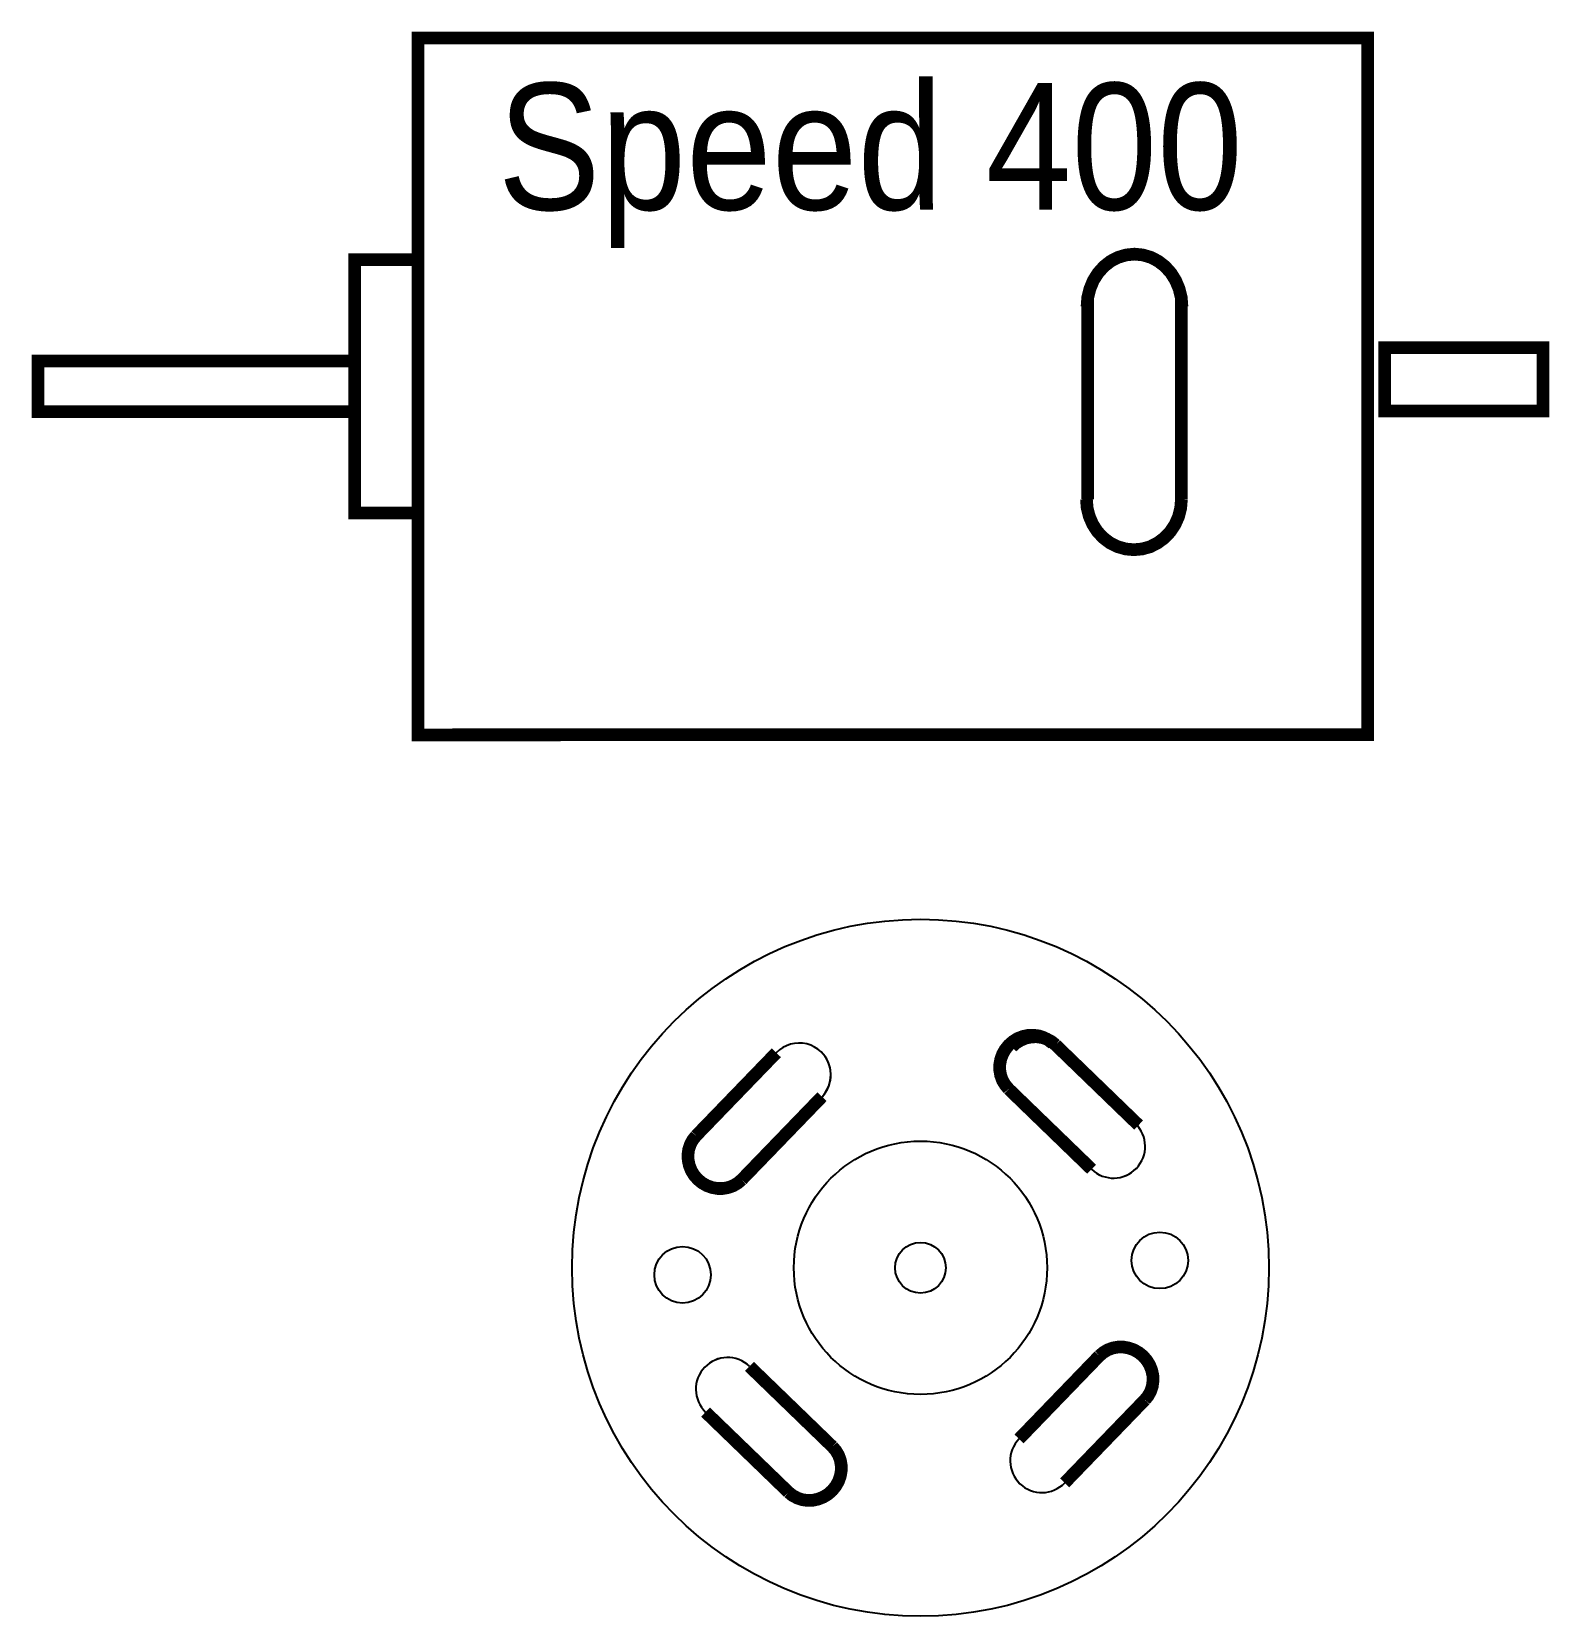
# Model space of a CAD drawing. Extents: x -250.09 to -247.69, y -860.73 to -858.23.
import ezdxf
from ezdxf.enums import TextEntityAlignment as Align

# ---------------------------------------------------------------- set-up
doc = ezdxf.new("R2010")
doc.units = 0
doc.layers.get('0').update_dxf_attribs({"linetype": 'CONTINUOUS'})

msp = doc.modelspace()

# ---------------------------------------------------------------- linework, layer by layer
at = {"color": 7, "linetype": 'CONTINUOUS', "const_width": 0.02}
for points in [[(-249.4764, -859.3362), (-249.4764, -858.2366), (-247.9771, -858.2366), (-247.9771, -859.3361), (-249.4764, -859.3362)], [(-249.4764, -858.2366), (-249.4764, -858.5865)], [(-249.4764, -858.5865), (-249.4764, -858.9863), (-249.5764, -858.9863), (-249.5764, -858.5865), (-249.4764, -858.5865)], [(-249.5764, -858.5865), (-249.5764, -858.7464)], [(-248.2703, -858.6609), (-248.2714, -858.6464), (-248.2748, -858.6324), (-248.2803, -858.6193), (-248.2878, -858.6073), (-248.2971, -858.597), (-248.3078, -858.5887), (-248.3196, -858.5826), (-248.3323, -858.5789), (-248.3453, -858.5776), (-248.3583, -858.5789), (-248.3709, -858.5826), (-248.3828, -858.5887), (-248.3934, -858.597), (-248.4027, -858.6074), (-248.4102, -858.6192), (-248.4157, -858.6325), (-248.4191, -858.6464), (-248.4202, -858.6609), (-248.4202, -858.6609)], [(-248.2703, -858.6609), (-248.2714, -858.6464), (-248.2748, -858.6324), (-248.2803, -858.6193), (-248.2878, -858.6073), (-248.2971, -858.597), (-248.3078, -858.5887), (-248.3196, -858.5826), (-248.3323, -858.5789), (-248.3453, -858.5776), (-248.3453, -858.5776)], [(-248.4191, -858.6464), (-248.4191, -858.9643)], [(-248.2714, -858.6464), (-248.2714, -858.9643)], [(-247.9503, -858.7253), (-247.9503, -858.8252), (-247.7004, -858.8251), (-247.7004, -858.7251), (-247.9503, -858.7253)], [(-249.5764, -858.7464), (-249.5764, -858.8264), (-250.0762, -858.8264), (-250.0762, -858.7464), (-249.5764, -858.7464)], [(-248.4211, -858.9643), (-248.42, -858.9782), (-248.4166, -858.9916), (-248.4111, -859.0042), (-248.4036, -859.0157), (-248.3944, -859.0254), (-248.3837, -859.0335), (-248.3718, -859.0393), (-248.3592, -859.0429), (-248.3462, -859.0441)], [(-248.4211, -858.9643), (-248.42, -858.9782), (-248.4166, -858.9916), (-248.4111, -859.0042), (-248.4036, -859.0157), (-248.3944, -859.0254), (-248.3837, -859.0335), (-248.3718, -859.0393), (-248.3592, -859.0429), (-248.3462, -859.0441), (-248.3332, -859.0429), (-248.3205, -859.0394), (-248.3087, -859.0334), (-248.298, -859.0254), (-248.2887, -859.0156), (-248.2812, -859.0042), (-248.2757, -858.9917), (-248.2723, -858.9782), (-248.2712, -858.9644), (-248.2712, -858.9644)], [(-248.4746, -859.823), (-248.4811, -859.8178), (-248.4885, -859.8139), (-248.4965, -859.8113), (-248.5049, -859.8102), (-248.5135, -859.8105), (-248.5218, -859.8123), (-248.5299, -859.8155), (-248.5372, -859.8201), (-248.5438, -859.8259), (-248.5493, -859.8327), (-248.5536, -859.8402), (-248.5565, -859.8484), (-248.558, -859.8568), (-248.558, -859.8653), (-248.5565, -859.8737), (-248.5536, -859.8816), (-248.5493, -859.8887), (-248.5439, -859.8951), (-248.5439, -859.8951)], [(-248.4697, -859.8256), (-248.4762, -859.8203), (-248.4836, -859.8163), (-248.4916, -859.8138), (-248.5, -859.8126), (-248.5085, -859.813), (-248.5169, -859.8148), (-248.5249, -859.8181), (-248.5323, -859.8226), (-248.5388, -859.8284)], [(-248.9107, -859.8379), (-249.0373, -859.9688)], [(-248.3388, -859.9521), (-248.4697, -859.8256)], [(-248.8386, -859.9072), (-248.9652, -860.0381)], [(-248.413, -860.0217), (-248.5439, -859.8951)], [(-249.0373, -859.9688), (-249.0425, -859.9753), (-249.0465, -859.9827), (-249.0491, -859.9907), (-249.0502, -859.9991), (-249.0498, -860.0075), (-249.048, -860.016), (-249.0448, -860.024), (-249.0402, -860.0314), (-249.0344, -860.0379)], [(-249.0373, -859.9688), (-249.0425, -859.9753), (-249.0465, -859.9827), (-249.0491, -859.9907), (-249.0502, -859.9991), (-249.0498, -860.0075), (-249.048, -860.016), (-249.0448, -860.024), (-249.0402, -860.0314), (-249.0344, -860.0379), (-249.0277, -860.0434), (-249.0201, -860.0477), (-249.012, -860.0506), (-249.0035, -860.0521), (-248.995, -860.0521), (-248.9866, -860.0506), (-248.9788, -860.0478), (-248.9715, -860.0435), (-248.9652, -860.0381), (-248.9652, -860.0381)], [(-248.5275, -860.4473), (-248.401, -860.3164)], [(-248.3289, -860.3857), (-248.3236, -860.3792), (-248.3197, -860.3718), (-248.3171, -860.3638), (-248.316, -860.3554), (-248.3163, -860.3469), (-248.3182, -860.3385), (-248.3214, -860.3305), (-248.326, -860.3231), (-248.3317, -860.3165), (-248.3385, -860.3111), (-248.346, -860.3068), (-248.3542, -860.3039), (-248.3626, -860.3023), (-248.3712, -860.3023), (-248.3795, -860.3038), (-248.3874, -860.3067), (-248.3946, -860.311), (-248.401, -860.3164), (-248.401, -860.3164)], [(-248.9531, -860.3328), (-248.8223, -860.4593)], [(-248.3289, -860.3857), (-248.3236, -860.3792), (-248.3197, -860.3718), (-248.3171, -860.3638), (-248.316, -860.3554), (-248.3163, -860.3469), (-248.3182, -860.3385), (-248.3214, -860.3305), (-248.326, -860.3231), (-248.3317, -860.3165)], [(-248.4555, -860.5166), (-248.3289, -860.3857)], [(-249.0224, -860.4049), (-248.8915, -860.5314)], [(-248.8915, -860.5314), (-248.885, -860.5366), (-248.8776, -860.5405), (-248.8696, -860.5432), (-248.8612, -860.5444), (-248.8527, -860.544), (-248.8444, -860.5422), (-248.8363, -860.5389), (-248.8289, -860.5344), (-248.8224, -860.5286), (-248.8169, -860.5218), (-248.8126, -860.5143), (-248.8097, -860.5061), (-248.8082, -860.4976), (-248.8082, -860.4891), (-248.8096, -860.4808), (-248.8125, -860.4729), (-248.8168, -860.4657), (-248.8223, -860.4593), (-248.8223, -860.4593)], [(-248.8915, -860.5314), (-248.885, -860.5366), (-248.8776, -860.5405), (-248.8696, -860.5432), (-248.8612, -860.5444), (-248.8527, -860.544), (-248.8444, -860.5422), (-248.8363, -860.5389), (-248.8289, -860.5344), (-248.8224, -860.5286)]]:
    msp.add_lwpolyline(points, dxfattribs=at)
at = {"color": 7, "linetype": 'CONTINUOUS'}
for centre, radius in [((-248.6831, -860.1772), 0.55), ((-248.6831, -860.1772), 0.1999), ((-248.3052, -860.1655), 0.0446), ((-249.0586, -860.1882), 0.0446), ((-248.6831, -860.1772), 0.04)]:
    msp.add_circle(centre, radius, dxfattribs=at)
for centre, start, end in [((-248.8746, -859.8726), -43.849, 136.1631), ((-248.8746, -859.8726), -43.849, 46.1747), ((-248.3784, -859.9857), -133.8379, 46.1117), ((-248.3784, -859.9857), -133.8379, -43.9498), ((-248.9877, -860.3688), 46.1873, -133.8738), ((-248.9877, -860.3688), 46.1873, 136.1005), ((-248.4915, -860.4819), 136.1752, -133.9242), ((-248.4915, -860.4819), 136.1752, -43.8369)]:
    msp.add_arc(centre, 0.05, start, end, dxfattribs=at)

# ---------------------------------------------------------------- texts
at = {"color": 7}
msp.add_text('Speed 400', height=0.2, dxfattribs=at).set_placement((-249.3504, -858.5077), (-248.1743, -858.5076), align=Align.FIT)

doc.saveas('drawing.dxf')
